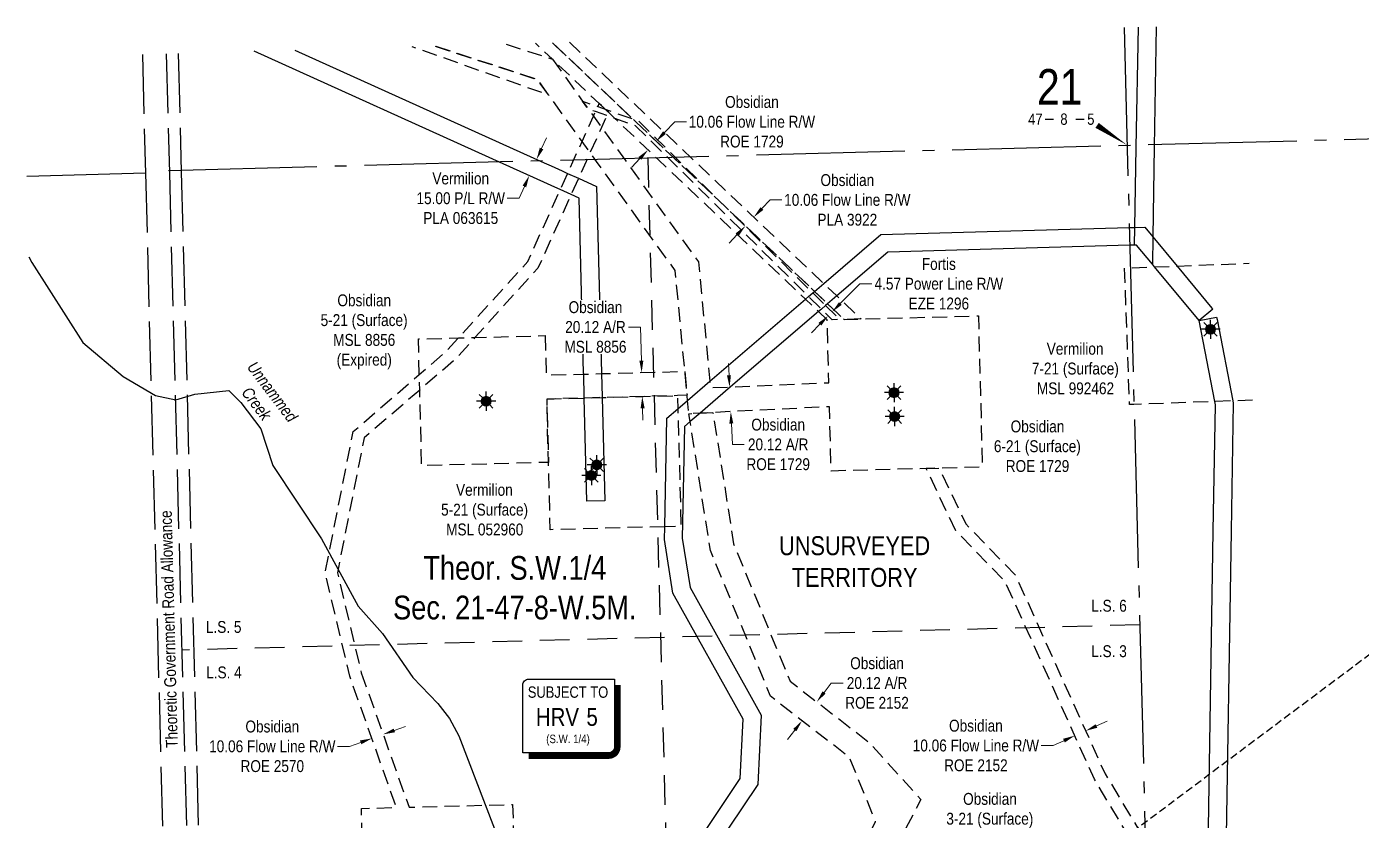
# Model space of a CAD drawing. Extents: x 624524 to 627512, y 5879835 to 5882790.
# Drawn here: x 625645 to 626768, y 5881013 to 5881681 of the extents above; entities that cross this region are included whole.
import ezdxf
from ezdxf.enums import TextEntityAlignment as Align

# ---------------------------------------------------------------- set-up
doc = ezdxf.new("R2010")
doc.units = 0
doc.header["$LTSCALE"] = 5
doc.header["$PDSIZE"] = 0.5
for name, pattern in [('foc-ACCESSROAD', [3.75, 2.5, -1.25]), ('foc-FLOWLINE', [3.75, 2.5, -1.25]), ('foc-LSD', [8, 5, -3]), ('foc-QUARTERLINE', [33, 25, -3, 2, -3]), ('foc-TIELINE', [1.875, 1.25, -0.625]), ('foc-UNSURVEYED', [12.5, 10, -2.5])]:
    doc.linetypes.add(name, pattern=pattern)
doc.layers.get('Defpoints').update_dxf_attribs({"color": 9})
for name, color, linetype in [('10', 1, 'Continuous'), ('9', 3, 'Continuous'), ('C-FLOWLINE', 13, 'foc-FLOWLINE'), ('C-SYMBOL', 7, 'Continuous'), ('C-WS', 13, 'foc-ACCESSROAD'), ('C-WS-S', 8, 'Continuous'), ('CG-NOTES', 7, 'Continuous'), ('CTW', 7, 'Continuous'), ('F-EZE', 190, 'foc-FLOWLINE'), ('F-RW', 190, 'Continuous'), ('F-WS', 190, 'foc-ACCESSROAD'), ('L-QSEC', 8, 'foc-QUARTERLINE'), ('L-ROAD-T', 7, 'Continuous'), ('L-SECLBL', 7, 'Continuous'), ('L-SECTION-LSD', 7, 'foc-LSD'), ('L-TIE', 7, 'foc-TIELINE'), ('L-UNS-T', 3, 'Continuous'), ('L-USEC', 7, 'foc-UNSURVEYED'), ('T-WATER', 160, 'Continuous'), ('T-WATER-T', 170, 'Continuous')]:
    doc.layers.add(name, color=color, linetype=linetype)
for name, color, linetype, lineweight in [('C-AR-T', 13, 'Continuous', 9), ('C-FLOWLINE-T', 13, 'Continuous', 9), ('C-WS-T', 13, 'Continuous', 9), ('F-EZE-T', 190, 'Continuous', 9), ('F-RW-T', 190, 'Continuous', 9), ('F-WS-T', 190, 'Continuous', 9)]:
    doc.layers.add(name, color=color, linetype=linetype, lineweight=lineweight)
doc.styles.add('100L', font='ARIALN.TTF', dxfattribs={"height": 11})
doc.styles.add('175L', font='ARIALN.TTF', dxfattribs={"height": 20})
doc.styles.add('80CG', font='ARIALN.TTF', dxfattribs={"height": 10})
doc.styles.add('80L', font='ARIALN.TTF', dxfattribs={"height": 10})
doc.styles.add('foc-LtypeFont', font='ARIALN.TTF', dxfattribs={"height": 7.35})
doc.styles.add('HRV', font='ARIALN.TTF', dxfattribs={"height": 3})
doc.styles.add('SIMPLEX', font='ARIALN.TTF')
doc.linetypes.add('foc-TOPO-flowdirection-NOLINE', pattern='A,0,[">",foc-LtypeFont,S=0.3,R=0,X=0,Y=-0.945],-20,[">",foc-LtypeFont,S=0.3,R=0,X=0,Y=-0.945],0', length=20)
doc.dimstyles.new('Compass 5 000', dxfattribs={"dimscale": 5, "dimtxt": 9, "dimasz": 2, "dimexe": 0.2, "dimexo": 0.0625, "dimgap": 0.5, "dimtad": 0, "dimtih": 1, "dimtoh": 1, "dimzin": 0, "dimdsep": 46, "dimtxsty": '80CG', "dimcen": 0.1, "dimse1": 1, "dimse2": 1, "dimclrd": 256, "dimclrt": 256, "dimaunit": 1, "dimadec": 4, "dimazin": 0, "dimtfac": 0.06, "dimtofl": 0, "dimtmove": 0, "dimatfit": 1, "dimfxl": 0.2, "dimtolj": 1, "dimtzin": 0, "dimlwd": -1, "dimarcsym": 0})

# ---------------------------------------------------------------- blocks, each defined once
blk = doc.blocks.new('L-SECLBL')
at = {"layer": '9', "color": 7}
for p, q in [((-5.1, -27.8), (-12.3, -27.8)), ((20.7, -27.8), (13.5, -27.8))]:
    blk.add_line(p, q, dxfattribs=at)
at = {"layer": '10', "color": 2, "style": 'SIMPLEX'}
blk.add_attdef('SEC', text='', height=30, dxfattribs=at).set_placement((0, 0), align=Align.MIDDLE)
at = {"layer": '10', "color": 5, "style": '80L'}
blk.add_attdef('TWP', text='', height=9.5, dxfattribs=at).set_placement((-14.4, -27.4), align=Align.MIDDLE_RIGHT)
blk.add_attdef('RGE', text='', height=9.5, dxfattribs=at).set_placement((3.6, -27.4), align=Align.MIDDLE_CENTER)
blk.add_attdef('MER', text='', height=9.5, dxfattribs=at).set_placement((23.2, -27.4), align=Align.MIDDLE_LEFT)
blk = doc.blocks.new('HRV')
blk.add_lwpolyline([(-35.1, 31.6), (37.2, 31.6), (37.2, -25.5, -0.414214), (32.2, -30.5), (-40.1, -30.5), (-40.1, 26.6, -0.414214)], format="xyb", close=True)
at = {"const_width": 5, "flags": 128}
blk.add_lwpolyline([(-35.1, -33), (32.2, -33, 0.414214), (39.7, -25.5), (39.7, 26.6)], format="xyb", dxfattribs=at)
at = {"style": '80L'}
blk.add_text('SUBJECT TO', height=9.5, dxfattribs=at).set_placement((-2, 13.1), align=Align.BOTTOM_CENTER)
blk.add_attdef('(N.W.1/4 00)', text='', height=7.12, dxfattribs=at).set_placement((-2, -24.4), align=Align.BOTTOM_CENTER)
at = {"layer": 'CTW', "color": 3, "style": 'HRV'}
blk.add_text('HRV', height=15, dxfattribs=at).set_placement((-10.9, -0.2), align=Align.MIDDLE_CENTER)
blk.add_attdef('0', text='', height=15, dxfattribs=at).set_placement((18.3, -0.2), align=Align.MIDDLE_CENTER)
blk = doc.blocks.new('GAS')
h = blk.add_hatch(color=255)
h.dxf.hatch_style = 1
edge = h.paths.add_edge_path()
edge.add_arc((0, 0), 0.9, 0, 360)
for p, q in [((-0.81, 0), (-1.62, 0)), ((-0.57, 0.57), (-1.14, 1.14)), ((0, 0.81), (0, 1.62)), ((0.57, 0.57), (1.14, 1.14)), ((1.62, 0), (0.81, 0)), ((-0.57, -0.57), (-1.14, -1.14)), ((0, -0.81), (0, -1.62)), ((1.14, -1.14), (0.57, -0.57))]:
    blk.add_line(p, q)
blk.add_circle((0, 0), 0.8)
blk = doc.blocks.new('*D630')
at = {"layer": 'C-FLOWLINE-T', "transparency": 16777216}
for p, q in [((626263.9, 5881528.1), (626270.8, 5881535.4)), ((626270.8, 5881535.4), (626280.8, 5881535.4)), ((626243.2, 5881506.3), (626236.3, 5881499.1))]:
    blk.add_line(p, q, dxfattribs=at)
for points in [[(626262.7, 5881529.3), (626265.1, 5881527), (626257, 5881520.9)], [(626242, 5881507.5), (626244.4, 5881505.2), (626250.1, 5881513.6)]]:
    blk.add_solid(points, dxfattribs=at)
at = {"layer": 'Defpoints', "color": 0, "transparency": 16777216}
for p in [(626257, 5881520.9), (626262.7, 5881515.5), (626255.8, 5881508.2)]:
    blk.add_point(p, dxfattribs=at)
at = {"layer": 'C-FLOWLINE-T', "transparency": 16777216, "insert": (626335.8, 5881535.4), "char_height": 10, "attachment_point": 5, "style": '80CG'}
blk.add_mtext('\\A1;Obsidian\\P10.06 Flow Line R/W\\PPLA 3922', dxfattribs=at)
blk = doc.blocks.new('*D633')
at = {"layer": 'C-AR-T', "transparency": 16777216}
for p, q in [((626316.2, 5881120.7), (626322.3, 5881128.6)), ((626322.3, 5881128.6), (626332.3, 5881128.6)), ((626291.6, 5881089), (626285.5, 5881081.1))]:
    blk.add_line(p, q, dxfattribs=at)
for points in [[(626314.9, 5881121.7), (626317.5, 5881119.7), (626310.1, 5881112.8)], [(626290.3, 5881090), (626292.9, 5881088), (626297.7, 5881096.9)]]:
    blk.add_solid(points, dxfattribs=at)
at = {"layer": 'Defpoints', "color": 0, "transparency": 16777216}
for p in [(626310.1, 5881112.8), (626332.9, 5881095), (626320.6, 5881079.1)]:
    blk.add_point(p, dxfattribs=at)
at = {"layer": 'C-AR-T', "transparency": 16777216, "insert": (626360.8, 5881128.6), "char_height": 10, "attachment_point": 5, "style": '80CG'}
blk.add_mtext('\\A1;Obsidian\\P20.12 A/R\\PROE 2152', dxfattribs=at)
blk = doc.blocks.new('*D634')
at = {"layer": 'C-FLOWLINE-T', "transparency": 16777216}
for p, q in [((626545.5, 5881092.5), (626554.6, 5881096.6)), ((626509, 5881076), (626499, 5881076)), ((626518.1, 5881080.1), (626509, 5881076))]:
    blk.add_line(p, q, dxfattribs=at)
for points in [[(626544.8, 5881094), (626546.2, 5881091), (626536.4, 5881088.4)], [(626517.4, 5881081.7), (626518.8, 5881078.6), (626527.2, 5881084.3)]]:
    blk.add_solid(points, dxfattribs=at)
at = {"layer": 'Defpoints', "color": 0, "transparency": 16777216}
for p in [(626515.8, 5881109.5), (626525, 5881113.6), (626527.2, 5881084.3)]:
    blk.add_point(p, dxfattribs=at)
at = {"layer": 'C-FLOWLINE-T', "transparency": 16777216, "insert": (626444, 5881076), "char_height": 10, "attachment_point": 5, "style": '80CG'}
blk.add_mtext('\\A1;Obsidian\\P10.06 Flow Line R/W\\PROE 2152', dxfattribs=at)
blk = doc.blocks.new('*D662')
at = {"layer": 'Defpoints', "color": 0, "transparency": 16777216}
for p in [(626310.5, 5881446.9), (626313.7, 5881450.2), (626322.9, 5881441.1)]:
    blk.add_point(p, dxfattribs=at)
at = {"layer": 'F-EZE-T', "transparency": 16777216}
for p, q in [((626329.9, 5881448.2), (626346.3, 5881464.8)), ((626346.3, 5881464.8), (626356.3, 5881464.8)), ((626312.7, 5881430.8), (626305.7, 5881423.6))]:
    blk.add_line(p, q, dxfattribs=at)
for points in [[(626328.8, 5881449.4), (626331.1, 5881447.1), (626322.9, 5881441.1)], [(626311.5, 5881431.9), (626313.9, 5881429.6), (626319.7, 5881437.9)]]:
    blk.add_solid(points, dxfattribs=at)
at = {"layer": 'F-EZE-T', "transparency": 16777216, "insert": (626412.8, 5881464.8), "char_height": 10, "attachment_point": 5, "style": '80CG'}
blk.add_mtext('\\A1;Fortis\\P4.57 Power Line R/W\\PEZE 1296', dxfattribs=at)
blk = doc.blocks.new('*D680')
at = {"layer": 'C-FLOWLINE-T', "transparency": 16777216}
for p, q in [((626181.9, 5881592.1), (626190.5, 5881601.2)), ((626190.5, 5881601.2), (626200.5, 5881601.2)), ((626161.2, 5881570.3), (626154.3, 5881563.1))]:
    blk.add_line(p, q, dxfattribs=at)
for points in [[(626180.7, 5881593.3), (626183.1, 5881591), (626175, 5881584.9)], [(626160, 5881571.5), (626162.4, 5881569.2), (626168.1, 5881577.6)]]:
    blk.add_solid(points, dxfattribs=at)
at = {"layer": 'Defpoints', "color": 0, "transparency": 16777216}
for p in [(626170.6, 5881589.1), (626163.6, 5881581.8), (626175, 5881584.9)]:
    blk.add_point(p, dxfattribs=at)
at = {"layer": 'C-FLOWLINE-T', "transparency": 16777216, "insert": (626255.5, 5881601.2), "char_height": 10, "attachment_point": 5, "style": '80CG'}
blk.add_mtext('\\A1;Obsidian\\P10.06 Flow Line R/W\\PROE 1729', dxfattribs=at)
blk = doc.blocks.new('*D681')
at = {"layer": 'C-AR-T', "transparency": 16777216}
for p, q in [((626236.2, 5881387.7), (626235.7, 5881397.6)), ((626238.2, 5881347.2), (626239.1, 5881329.5)), ((626239.1, 5881329.5), (626249.1, 5881329.5))]:
    blk.add_line(p, q, dxfattribs=at)
for points in [[(626237.8, 5881387.7), (626234.5, 5881387.6), (626236.7, 5881377.7)], [(626239.8, 5881347.3), (626236.5, 5881347.1), (626237.7, 5881357.2)]]:
    blk.add_solid(points, dxfattribs=at)
at = {"layer": 'Defpoints', "color": 0, "transparency": 16777216}
for p in [(626274.2, 5881379.5), (626237.7, 5881357.2), (626275.2, 5881359)]:
    blk.add_point(p, dxfattribs=at)
at = {"layer": 'C-AR-T', "transparency": 16777216, "insert": (626277.6, 5881329.5), "char_height": 10, "attachment_point": 5, "style": '80CG'}
blk.add_mtext('\\A1;Obsidian\\P20.12 A/R\\PROE 1729', dxfattribs=at)
blk = doc.blocks.new('*D682')
at = {"layer": 'C-AR-T', "transparency": 16777216}
for p, q in [((626161.7, 5881428.4), (626151.7, 5881428.4)), ((626162.5, 5881400), (626161.7, 5881428.4)), ((626163.5, 5881359.9), (626163.8, 5881349.9))]:
    blk.add_line(p, q, dxfattribs=at)
for points in [[(626164.1, 5881400.1), (626160.8, 5881400), (626162.7, 5881390)], [(626165.2, 5881360), (626161.8, 5881359.9), (626163.2, 5881369.9)]]:
    blk.add_solid(points, dxfattribs=at)
at = {"layer": 'Defpoints', "color": 0, "transparency": 16777216}
for p in [(626158.1, 5881389.9), (626162.7, 5881390), (626158.6, 5881369.8)]:
    blk.add_point(p, dxfattribs=at)
at = {"layer": 'C-AR-T', "transparency": 16777216, "insert": (626123.8, 5881428.4), "char_height": 10, "attachment_point": 5, "style": '80CG', "bg_fill": 3, "box_fill_scale": 1.1, "bg_fill_color": 256, "bg_fill_true_color": 13158600, "bg_fill_transparency": 0}
blk.add_mtext('\\A1;Obsidian\\P20.12 A/R\\PMSL 8856', dxfattribs=at)
blk = doc.blocks.new('*D683')
at = {"layer": 'C-FLOWLINE-T', "transparency": 16777216}
for p, q in [((625954.5, 5881088.8), (625964, 5881092.1)), ((625916.8, 5881075.3), (625906.8, 5881075.3)), ((625926.2, 5881078.7), (625916.8, 5881075.3))]:
    blk.add_line(p, q, dxfattribs=at)
for points in [[(625925.6, 5881080.3), (625926.8, 5881077.1), (625935.6, 5881082)], [(625954, 5881090.3), (625955.1, 5881087.2), (625945.1, 5881085.4)]]:
    blk.add_solid(points, dxfattribs=at)
at = {"layer": 'Defpoints', "color": 0, "transparency": 16777216}
for p in [(625937.4, 5881107), (625928, 5881103.6), (625935.6, 5881082)]:
    blk.add_point(p, dxfattribs=at)
at = {"layer": 'C-FLOWLINE-T', "transparency": 16777216, "insert": (625851.8, 5881075.3), "char_height": 10, "attachment_point": 5, "style": '80CG'}
blk.add_mtext('\\A1;Obsidian\\P10.06 Flow Line R/W\\PROE 2570', dxfattribs=at)
blk = doc.blocks.new('*D685')
at = {"layer": 'Defpoints', "color": 0, "transparency": 16777216}
for p in [(626064.6, 5881573.9), (626058.4, 5881560.3), (626068.1, 5881555.9)]:
    blk.add_point(p, dxfattribs=at)
at = {"layer": 'F-RW-T', "transparency": 16777216}
for p, q in [((626078.4, 5881578.7), (626082.5, 5881587.8)), ((626064, 5881546.8), (626059.5, 5881536.8)), ((626059.5, 5881536.8), (626049.5, 5881536.8))]:
    blk.add_line(p, q, dxfattribs=at)
for points in [[(626076.9, 5881579.4), (626079.9, 5881578), (626074.3, 5881569.6)], [(626062.5, 5881547.5), (626065.5, 5881546.1), (626068.1, 5881555.9)]]:
    blk.add_solid(points, dxfattribs=at)
at = {"layer": 'F-RW-T', "transparency": 16777216, "insert": (626010.4, 5881536.8), "char_height": 10, "attachment_point": 5, "style": '80CG'}
blk.add_mtext('\\A1;Vermilion\\P15.00 P/L R/W\\PPLA 063615', dxfattribs=at)

msp = doc.modelspace()

# ---------------------------------------------------------------- linework, layer by layer
at = {"layer": 'C-FLOWLINE', "flags": 128}
msp.add_lwpolyline([(626101.876, 5881668.144), (626205.236, 5881570.03), (626315.904, 5881464.988), (626326.837, 5881454.612), (626347.311, 5881435.179), (626333.08, 5881434.808), (626319.16, 5881448.021), (626308.228, 5881458.397), (626234.839, 5881528.056), (626191.01, 5881569.656), (626155.318, 5881603.539), (626087.684, 5881667.739)], dxfattribs=at)
at = {"layer": 'C-WS', "flags": 128}
for points in [[(626087.684, 5881667.739), (626155.318, 5881603.539), (626191.01, 5881569.656), (626234.839, 5881528.056), (626308.228, 5881458.397), (626319.16, 5881448.021), (626333.08, 5881434.808), (626347.311, 5881435.179), (626446.107, 5881437.753), (626449.422, 5881310.497), (626413.197, 5881309.553), (626402.192, 5881309.266), (626322.166, 5881307.181), (626320.757, 5881361.289), (626222.683, 5881356.451), (626211.875, 5881355.918), (626202.46, 5881355.454), (626201.388, 5881366.677), (626200.985, 5881370.903), (626199.068, 5881390.991), (626190.954, 5881476.004), (626124.631, 5881567.909), (626119.329, 5881575.259), (626112.534, 5881584.674), (626084.298, 5881623.804), (626074.99, 5881636.703), (625989.047, 5881664.919)], [(626048.667, 5881666.623), (626087.53, 5881653.937), (626073.309, 5881667.328)], [(626688.071, 5880943.211), (626653.839, 5880955.156), (626638.913, 5880960.364), (626587.114, 5880978.44), (626584.81, 5880979.244), (626576.867, 5880992.474), (626543.741, 5881047.644), (626468.816, 5881213.721), (626427.039, 5881256.859), (626402.192, 5881309.266), (626413.197, 5881309.553), (626435.424, 5881262.67), (626477.269, 5881219.462), (626552.673, 5881052.32), (626586.662, 5880995.716), (626591.092, 5880988.337), (626639.088, 5880971.161), (626654.012, 5880965.821), (626687.796, 5880953.732)]]:
    msp.add_lwpolyline(points, dxfattribs=at)
for points in [[(626087.53, 5881653.937), (626112.931, 5881618.53), (626117.63, 5881612.018), (626122.092, 5881605.835), (626128.885, 5881596.419), (626148.994, 5881568.55), (626210.476, 5881483.354), (626220.08, 5881382.724), (626220.6, 5881377.278), (626237.585, 5881377.989), (626320.23, 5881381.453), (626318.849, 5881434.436), (626311.482, 5881441.43), (626300.55, 5881451.807), (626176.783, 5881569.281), (626140.16, 5881604.052), (626134.68, 5881609.252), (626132.015, 5881611.782), (626126.947, 5881616.586), (626087.53, 5881653.937)], [(625926.715, 5881137.182), (625966.901, 5881024.097), (626054.108, 5881026.369), (626057.425, 5880899.113), (626055.654, 5880899.067), (626037.575, 5880898.595), (626019.281, 5880898.119), (626078.533, 5880825.795), (626138.3, 5880813.772), (626162.79, 5880808.846), (626202.973, 5880800.763), (626200.062, 5880780.812), (626194.667, 5880781.898), (626170.247, 5880786.81), (626067.516, 5880807.476), (625993.799, 5880897.456), (625930.17, 5880895.797), (625926.853, 5881023.053), (625956.316, 5881023.82), (625917.048, 5881134.322), (625896.336, 5881221.289), (625919.805, 5881340.328), (625975.528, 5881388.373), (625997.925, 5881407.684), (626008.41, 5881419.228), (626066.894, 5881483.611), (626094.212, 5881544.101), (626100.386, 5881557.772), (626104.731, 5881567.386), (626112.534, 5881584.674), (626122.092, 5881605.835), (626123.885, 5881609.806), (626125.774, 5881613.988), (626126.947, 5881616.586), (626132.015, 5881611.782), (626134.68, 5881609.252), (626133.41, 5881606.439), (626128.885, 5881596.419), (626119.329, 5881575.259), (626115.908, 5881567.679), (626109.559, 5881553.626), (626103.385, 5881539.956), (626075.413, 5881478.019), (626022.342, 5881419.594), (626004.962, 5881400.461), (625975.87, 5881375.377), (625929.01, 5881334.973), (625906.635, 5881221.491), (625926.715, 5881137.182)], [(626081.447, 5881421.149), (626082.32, 5881387.92), (626113.875, 5881388.75), (626128.869, 5881389.145), (626199.068, 5881390.991), (626200.985, 5881370.903), (626192.877, 5881370.689), (626129.393, 5881369.019), (626114.399, 5881368.624), (626082.85, 5881367.795), (626084.253, 5881314.442), (625977.546, 5881311.636), (625976.143, 5881364.989), (625975.87, 5881375.377), (625975.528, 5881388.373), (625974.74, 5881418.342), (626008.41, 5881419.228), (626022.342, 5881419.594), (626081.447, 5881421.149)]]:
    msp.add_lwpolyline(points, close=True, dxfattribs=at)
at = {"layer": 'F-EZE', "flags": 128}
msp.add_lwpolyline([(625988.858, 5881664.913), (626074.99, 5881636.703), (626084.298, 5881623.804), (625969.596, 5881664.363)], dxfattribs=at)
msp.add_lwpolyline([(626317.433, 5881446.538), (626329.414, 5881434.713), (626323.072, 5881434.548), (626313.951, 5881443.549), (626303.243, 5881454.118), (626186.304, 5881569.532), (626157.577, 5881597.892), (626140.16, 5881604.052), (626139.296, 5881604.357), (626133.41, 5881606.439), (626123.885, 5881609.806), (626117.63, 5881612.018), (626112.931, 5881618.53), (626125.774, 5881613.988), (626132.015, 5881611.782), (626140.82, 5881608.669), (626155.318, 5881603.539), (626160.063, 5881601.863), (626192.644, 5881569.699), (626234.839, 5881528.056), (626306.725, 5881457.107), (626317.433, 5881446.538)], close=True, dxfattribs=at)
at = {"layer": 'F-RW'}
for points in [[(626595.849, 5881681.311), (626594.171, 5881580.279), (626592.91, 5881504.339), (626592.527, 5881481.292), (626579.191, 5881497.372), (626577.484, 5881497.338), (626577.754, 5881512.333), (626578.966, 5881579.881), (626580.779, 5881680.897)], [(625870.765, 5881661.537), (626080.512, 5881566.749), (626086.488, 5881564.051), (626095.654, 5881559.91), (626100.386, 5881557.772), (626109.559, 5881553.626), (626124.77, 5881546.752), (626128.848, 5881389.947), (626128.869, 5881389.145), (626129.377, 5881369.638), (626129.393, 5881369.019), (626131.652, 5881282.155), (626116.657, 5881281.765), (626114.399, 5881368.624), (626114.383, 5881369.217), (626113.875, 5881388.75), (626113.856, 5881389.462), (626110.02, 5881536.958), (626103.385, 5881539.956), (626094.212, 5881544.101), (626089.528, 5881546.218), (626080.362, 5881550.36), (626046.095, 5881565.844), (625836.507, 5881660.558)], [(626196.714, 5880974.968), (626245.569, 5881048.217), (626248.031, 5881098.17), (626189.02, 5881204.176), (626181.852, 5881249.58), (626182.055, 5881260.301), (626183.774, 5881351.557), (626193.169, 5881359.621), (626201.388, 5881366.677), (626220.08, 5881382.724), (626300.55, 5881451.807), (626303.243, 5881454.118), (626306.725, 5881457.107), (626308.228, 5881458.397), (626315.904, 5881464.988), (626364.075, 5881506.344), (626573.134, 5881512.204), (626577.754, 5881512.333), (626586.09, 5881512.567), (626592.91, 5881504.339), (626592.91, 5881504.339), (626613.286, 5881479.755), (626642.59, 5881444.4), (626643.371, 5881443.457), (626631.847, 5881433.881), (626594.409, 5881479.023), (626592.527, 5881481.292), (626579.191, 5881497.372), (626577.484, 5881497.338), (626573.526, 5881497.227), (626369.807, 5881491.503), (626326.837, 5881454.612), (626319.16, 5881448.021), (626317.433, 5881446.538), (626313.951, 5881443.549), (626311.482, 5881441.43), (626237.585, 5881377.989), (626211.875, 5881355.918), (626203.516, 5881348.742), (626198.64, 5881344.557), (626196.87, 5881250.616), (626203.419, 5881209.125), (626263.226, 5881101.692), (626260.351, 5881043.346), (626211.771, 5880970.501)], [(626639.088, 5880971.161), (626643.717, 5881256.653), (626645.559, 5881362.854), (626645.01, 5881365.698), (626631.847, 5881433.881), (626646.585, 5881436.726), (626646.983, 5881434.666), (626660.191, 5881366.244), (626660.593, 5881364.161), (626658.724, 5881256.401), (626654.012, 5880965.821)]]:
    msp.add_lwpolyline(points, dxfattribs=at)
at = {"layer": 'F-WS', "flags": 128}
msp.add_lwpolyline([(626676.942, 5881366.846), (626660.191, 5881366.244), (626645.01, 5881365.698), (626577.035, 5881363.254), (626573.294, 5881363.119), (626569.161, 5881478.044), (626574.024, 5881478.234), (626594.409, 5881479.023), (626613.286, 5881479.755), (626673.923, 5881482.105)], dxfattribs=at)
msp.add_lwpolyline([(626182.055, 5881260.301), (626085.744, 5881257.768), (626084.253, 5881314.442), (626082.85, 5881367.795), (626114.399, 5881368.624), (626129.393, 5881369.019), (626192.877, 5881370.689), (626193.169, 5881359.621), (626195.771, 5881260.662), (626182.055, 5881260.301)], close=True, dxfattribs=at)
at = {"layer": 'L-QSEC'}
msp.add_line((626568.724, 5881680.565), (626592.428, 5880775.561), dxfattribs=at)
at = {"layer": 'L-QSEC', "flags": 128}
for points in [[(625764.389, 5881560.319), (627376.801, 5881602.758)], [(625745.054, 5881557.936), (625645.088, 5881555.297)]]:
    msp.add_lwpolyline(points, dxfattribs=at)
at = {"layer": 'L-SECLBL', "flags": 128}
msp.add_lwpolyline([(626571.317, 5881581.557, 0, 5, 0), (626546.032, 5881598.219, 5, 5, 0)], format="xyseb", dxfattribs=at)
at = {"layer": 'L-SECTION-LSD'}
for p, q in [((626167.784, 5881570.936), (626189.273, 5880764.959)), ((626581.897, 5881177.622), (625775.641, 5881156.405))]:
    msp.add_line(p, q, dxfattribs=at)
at = {"layer": 'L-USEC', "flags": 128}
for points in [[(625742.45, 5881657.869), (625745.054, 5881557.936)], [(625762.558, 5881658.444), (625765.164, 5881558.46)], [(625772.617, 5881658.732), (625775.223, 5881558.723)], [(625745.054, 5881557.936), (625766.009, 5880753.828)], [(625765.164, 5881558.458), (625786.119, 5880754.352)], [(625775.223, 5881558.723), (625796.179, 5880754.614)]]:
    msp.add_lwpolyline(points, dxfattribs=at)
at = {"layer": 'T-WATER', "flags": 128}
msp.add_lwpolyline([(625646.857, 5881487.433), (625649.395, 5881482.759), (625692.287, 5881415.503), (625726.346, 5881386.672), (625753.421, 5881370.832), (625770.686, 5881367.093), (625786.518, 5881371.814), (625815.167, 5881374.936), (625825.303, 5881364.936), (625842.226, 5881342.588), (625852.226, 5881311.903), (625893.344, 5881249.996), (625924.17, 5881193.492), (625944.635, 5881170.401), (625970.229, 5881133.166), (625991.234, 5881111.468), (626001.011, 5881098.771), (626008.722, 5881084.079), (626038.857, 5881005.854)], dxfattribs=at)
at = {"layer": 'T-WATER', "linetype": 'foc-TOPO-flowdirection-NOLINE', "flags": 128}
msp.add_lwpolyline([(625646.857, 5881487.433), (625649.395, 5881482.759), (625692.287, 5881415.503), (625726.346, 5881386.672), (625753.421, 5881370.832), (625770.686, 5881367.093), (625786.518, 5881371.814), (625815.167, 5881374.936), (625825.303, 5881364.936), (625842.226, 5881342.588), (625852.226, 5881311.903), (625893.344, 5881249.996), (625924.17, 5881193.492), (625944.635, 5881170.401), (625970.229, 5881133.166), (625991.234, 5881111.468), (626001.011, 5881098.771), (626008.722, 5881084.079), (626038.857, 5881005.854), (626065.771, 5880971.177), (626072.233, 5880956.491), (626066.71, 5880923.718), (626071.042, 5880907.215), (626078.371, 5880891.794), (626095.34, 5880866.946), (626117.719, 5880847.869), (626123.071, 5880834.089), (626112.774, 5880823.939), (626100.231, 5880816.14), (626089.153, 5880806.134), (626088.766, 5880789.968), (626097.42, 5880776.986), (626117.76, 5880754.008), (626133.624, 5880727.087), (626152.741, 5880704.833), (626161.452, 5880691.972), (626175.824, 5880664.987), (626193.734, 5880640.418), (626215.353, 5880595.742), (626234.014, 5880549.154), (626250.748, 5880524.117), (626288.066, 5880454.839), (626304.106, 5880406.828), (626311.817, 5880393.627), (626321.052, 5880382.455), (626341.393, 5880364.149), (626350.12, 5880354.148)], dxfattribs=at)

# ---------------------------------------------------------------- block references
at = {"layer": 'C-WS-S', "xscale": 5.000000000000018, "yscale": 5.000000000000018, "zscale": 5.000000000000018}
for p in [(626641.508, 5881426.47), (626031.74, 5881365.902), (626375.077, 5881373.147), (626375.607, 5881353.015), (626124.861, 5881312.362), (626120.335, 5881303.451)]:
    msp.add_blockref('GAS', p, dxfattribs=at)
at = {"layer": 'CG-NOTES'}
msp.add_blockref('HRV', (626102.706, 5881100.298), dxfattribs=at).add_auto_attribs({'(N.W.1/4 00)': '(S.W. 1/4)', '0': '5'})
at = {"layer": 'L-SECLBL'}
msp.add_blockref('L-SECLBL', (626514.518, 5881630.848), dxfattribs=at).add_auto_attribs({'SEC': '21', 'TWP': '47', 'RGE': '8', 'MER': '5'})

# ---------------------------------------------------------------- texts
at = {"layer": 'C-SYMBOL', "color": 3, "insert": (626055.919, 5881235.564), "char_height": 20, "width": 203.24229, "attachment_point": 2, "style": '175L'}
msp.add_mtext('Theor. S.W.1/4 \\PSec. 21-47-8-W.5M.', dxfattribs=at)
at = {"layer": 'C-WS-T', "char_height": 10, "attachment_point": 1, "style": '80L'}
for s, width, insert in [('\\pi14.395;Obsidian\\P\\pi0.27851;5-21 (Surface)\\P\\pi10.899;MSL 8856\\P\\pi13.771;(Expired)', 72.62387, (625892.192, 5881455.91)), ('\\pi17.581;Obsidian\\P\\pi3.4402;6-21 (Surface)\\P\\pi13.45;ROE 1729', 78.99495, (626455.664, 5881349.712)), ('\\pi19.178;Obsidian\\P\\pi5.0617;3-21 (Surface)\\P\\pi15.682;MSL 8713\\P\\pi2.5276;(Expired, To be\\P\\pi14.339;Cancelled)', 82.19025, (626414.062, 5881036.093))]:
    msp.add_mtext_dynamic_manual_height_columns(s, width=width, gutter_width=50, heights=[0], dxfattribs=dict(at, insert=insert))
at = {"layer": 'F-WS-T', "char_height": 10, "attachment_point": 1, "style": '80L'}
for s, insert in [('\\pi16.056;Vermilion\\P\\pi3.4982;7-21 (Surface)\\P\\pi7.7444;MSL 992462', (626487.591, 5881415.119)), ('\\pi16.056;Vermilion\\P\\pi3.4641;5-21 (Surface)\\P\\pi7.7239;MSL 052960', (625990.402, 5881296.304))]:
    msp.add_mtext_dynamic_manual_height_columns(s, width=78.99495, gutter_width=50, heights=[0], dxfattribs=dict(at, insert=insert))
at = {"layer": 'L-ROAD-T', "style": '80L'}
msp.add_text('Theoretic Government Road Allowance', height=10, rotation=91.492698, dxfattribs=at).set_placement((625764.732, 5881174.055), align=Align.MIDDLE_CENTER)
at = {"layer": 'L-UNS-T', "color": 3, "insert": (626341.917, 5881230.825), "char_height": 16, "attachment_point": 5, "style": '80L'}
msp.add_mtext_dynamic_manual_height_columns('UNSURVEYED TERRITORY', width=126.41375, gutter_width=47.5, heights=[0], dxfattribs=at)
at = {"layer": 'T-WATER-T', "insert": (625839.323, 5881398.822), "char_height": 10, "attachment_point": 1, "rotation": 307.135147, "style": '80L'}
msp.add_mtext_dynamic_manual_height_columns('\\pi-2.1583;{\\fArial Narrow|b0|i1|c0|p34;Unnammed\\P\\pi12.108;Creek}', width=54.33955, gutter_width=50, heights=[0], dxfattribs=at)

# ---------------------------------------------------------------- dimensions: what is measured, and where the dimension line sits
at = {"layer": 'C-AR-T'}
for base, p1, p2, angle, text, picture, middle in [((626237.687, 5881357.191), (626274.183, 5881379.523), (626275.193, 5881359.041), 272.82362, 'Obsidian\\P20.12 A/R\\PROE 1729', '*D681', (626277.598, 5881329.544)), ((626310.06, 5881112.802), (626320.595, 5881079.141), (626332.939, 5881095.045), 52.184058, 'Obsidian\\P20.12 A/R\\PROE 2152', '*D633', (626360.825, 5881128.602))]:
    dim = msp.add_linear_dim(base=base, p1=p1, p2=p2, angle=angle, text=text, dimstyle='Compass 5 000', dxfattribs=at)
    dim.commit()
    dim.dimension.update_dxf_attribs({"geometry": picture, "text_midpoint": middle, "dimtype": 161})
at = {"layer": 'C-FLOWLINE-T'}
for base, p1, p2, angle, text, picture, middle in [((626174.993, 5881584.861), (626163.628, 5881581.771), (626170.558, 5881589.071), 46.489484, 'Obsidian\\P10.06 Flow Line R/W\\PROE 1729', '*D680', (626255.466, 5881601.161)), ((626257.013, 5881520.886), (626255.759, 5881508.2), (626262.688, 5881515.499), 46.494131, 'Obsidian\\P10.06 Flow Line R/W\\PPLA 3922', '*D630', (626335.781, 5881535.392)), ((626527.224, 5881084.255), (626525.007, 5881113.645), (626515.833, 5881109.505), 204.282385, 'Obsidian\\P10.06 Flow Line R/W\\PROE 2152', '*D634', (626443.994, 5881076.03))]:
    dim = msp.add_linear_dim(base=base, p1=p1, p2=p2, angle=angle, text=text, dimstyle='Compass 5 000', dxfattribs=at)
    dim.commit()
    dim.dimension.update_dxf_attribs({"geometry": picture, "text_midpoint": middle, "dimtype": 161})
at = {"layer": 'F-EZE-T', "color": 6}
dim = msp.add_linear_dim(base=(626322.913, 5881441.129), p1=(626310.507, 5881446.949), p2=(626313.719, 5881450.203), angle=45.375726, text='Fortis\\P4.57 Power Line R/W\\PEZE 1296', dimstyle='Compass 5 000', dxfattribs=at)
dim.commit()
dim.dimension.update_dxf_attribs({"geometry": '*D662', "text_midpoint": (626412.771, 5881464.791), "dimtype": 161})
at = {"layer": 'F-RW-T'}
dim = msp.add_linear_dim(base=(626068.093, 5881555.904), p1=(626064.617, 5881573.932), p2=(626058.441, 5881560.265), angle=245.683832, text='Vermilion\\P15.00 P/L R/W\\PPLA 063615', dimstyle='Compass 5 000', dxfattribs=at)
dim.commit()
dim.dimension.update_dxf_attribs({"geometry": '*D685', "text_midpoint": (626010.371, 5881536.793), "dimtype": 161})

# ---------------------------------------------------------------- next in the draw order: texts
at = {"layer": 'L-SECTION-LSD', "attachment_point": 1, "style": '100L', "bg_fill": 3, "box_fill_scale": 1.5, "bg_fill_color": 256, "bg_fill_transparency": 0}
for s, width, insert, char_height in [('L.S. 6', 30.48313, (626541.064, 5881198.72), 9.9966), ('\\pi1.7682;L.S. 5', 30.40114, (625794.16, 5881180.853), 9.99664), ('L.S. 3', 30.37591, (626541.064, 5881160.448), 9.9966), ('\\pi1.9956;L.S. 4', 30.53989, (625794.16, 5881142.581), 9.99664)]:
    msp.add_mtext_dynamic_manual_height_columns(s, width=width, gutter_width=55, heights=[0], dxfattribs=dict(at, insert=insert, char_height=char_height))

# ---------------------------------------------------------------- next in the draw order: dimensions: what is measured, and where the dimension line sits
at = {"layer": 'C-AR-T'}
dim = msp.add_linear_dim(base=(626162.717, 5881390.035), p1=(626158.627, 5881369.788), p2=(626158.098, 5881389.913), angle=91.506547, text='Obsidian\\P20.12 A/R\\PMSL 8856', dimstyle='Compass 5 000', override={"dimtfill": 1}, dxfattribs=at)
dim.commit()
dim.dimension.update_dxf_attribs({"geometry": '*D682', "text_midpoint": (626123.796, 5881428.406), "dimtype": 161})

# ---------------------------------------------------------------- next in the draw order: linework, layer by layer
at = {"layer": 'C-WS', "flags": 128}
msp.add_lwpolyline([(626691.954, 5880781.998), (626651.949, 5880729.522), (626333.427, 5880727.595), (626236.987, 5880709.182), (626194.173, 5880740.455), (626207.194, 5880829.687), (626209.86, 5880847.959), (626216.41, 5880852.333), (626314.711, 5880917.976), (626359.546, 5881012.117), (626337.571, 5881065.966), (626271.219, 5881117.464), (626220.618, 5881240.159), (626203.516, 5881348.742), (626202.46, 5881355.454), (626211.875, 5881355.918), (626222.683, 5881356.451), (626240.089, 5881245.926), (626287.546, 5881130.275), (626354.173, 5881078.565), (626397.796, 5881030.508), (626330.502, 5880904.313), (626228.561, 5880836.239), (626225.935, 5880818.522), (626215.728, 5880749.618), (626241.796, 5880730.576), (626331.464, 5880747.696), (626641.947, 5880749.577), (626691.103, 5880814.057)], dxfattribs=at)
at = {"layer": 'L-TIE'}
msp.add_line((626508.397, 5880953.118), (627376.801, 5881602.758), dxfattribs=at)

# ---------------------------------------------------------------- next in the draw order: dimensions: what is measured, and where the dimension line sits
at = {"layer": 'C-FLOWLINE-T'}
dim = msp.add_linear_dim(base=(625935.63, 5881082.032), p1=(625937.44, 5881107), p2=(625927.955, 5881103.629), angle=199.56333, text='Obsidian\\P10.06 Flow Line R/W\\PROE 2570', dimstyle='Compass 5 000', dxfattribs=at)
dim.commit()
dim.dimension.update_dxf_attribs({"geometry": '*D683', "text_midpoint": (625851.785, 5881075.335), "dimtype": 161})

doc.saveas('drawing.dxf')
